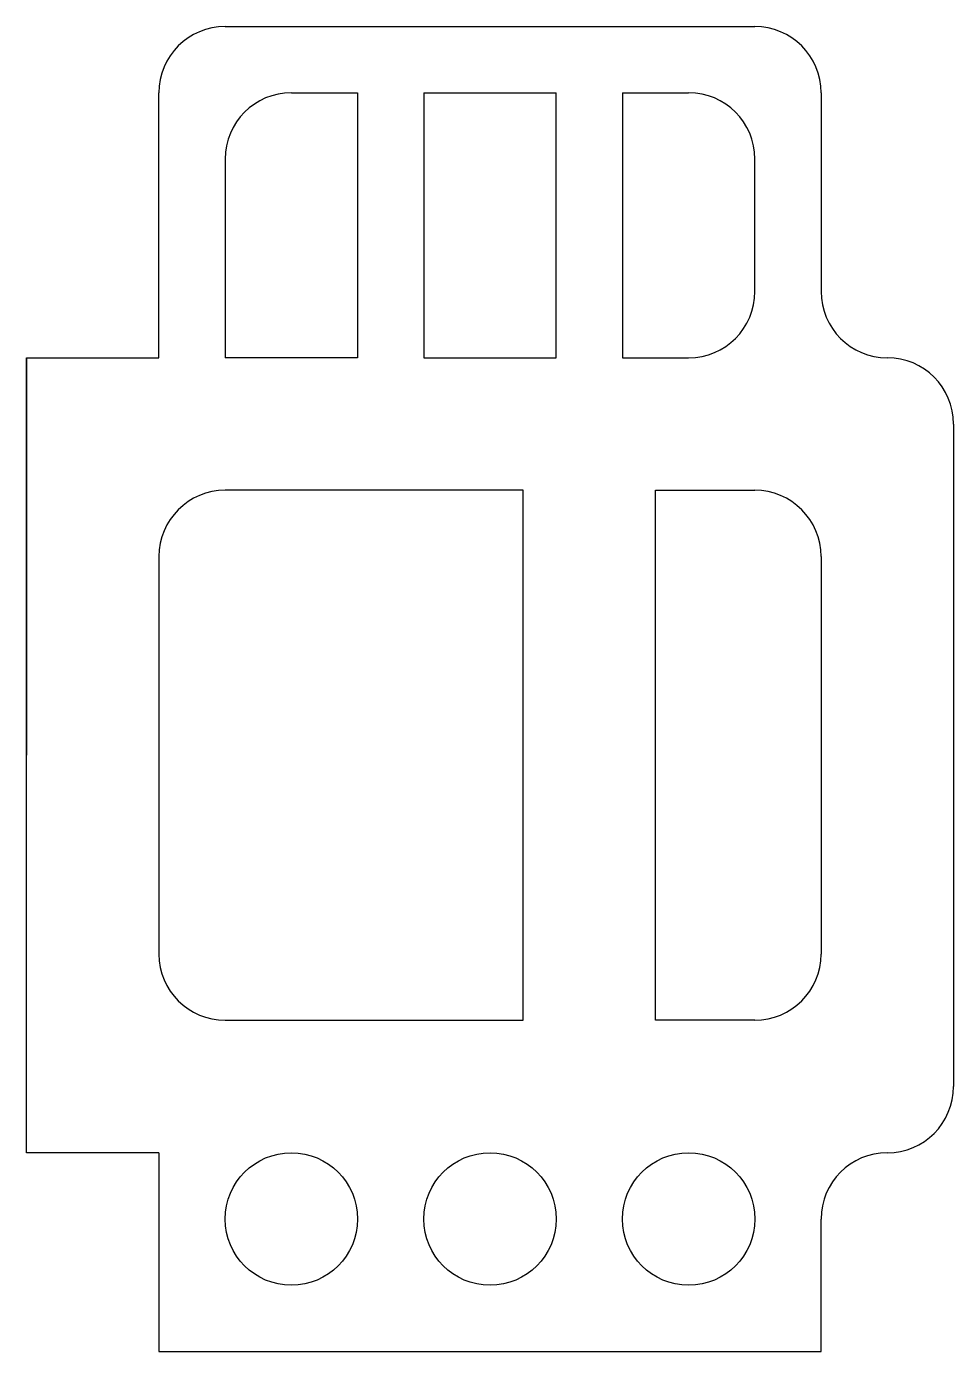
# Model space of a CAD drawing. Header units: millimetres. Extents: x 1861 to 2001, y 2126 to 2326.
import ezdxf

# ---------------------------------------------------------------- set-up
doc = ezdxf.new("R2010")
doc.units = ezdxf.units.MM

msp = doc.modelspace()

# ---------------------------------------------------------------- linework, layer by layer
for p, q in [((1890.58, 2325.61), (1970.58, 2325.61)), ((1880.58, 2275.61), (1880.58, 2315.61)), ((1900.58, 2315.61), (1910.58, 2315.61)), ((1910.58, 2315.61), (1910.58, 2275.61)), ((1920.58, 2315.61), (1940.58, 2315.61)), ((1920.58, 2315.61), (1920.58, 2275.61)), ((1940.58, 2275.61), (1940.58, 2315.61)), ((1950.58, 2315.61), (1960.58, 2315.61)), ((1950.58, 2315.61), (1950.58, 2275.61)), ((1980.58, 2315.61), (1980.58, 2285.61)), ((1890.58, 2305.61), (1890.58, 2275.61)), ((1970.58, 2285.61), (1970.58, 2305.61)), ((1860.58, 2155.61), (1860.58, 2275.61)), ((1860.58, 2275.61), (1880.58, 2275.61)), ((1860.58, 2275.61), (1860.58, 2215.61)), ((1910.58, 2275.61), (1890.58, 2275.61)), ((1920.58, 2275.61), (1940.58, 2275.61)), ((1950.58, 2275.61), (1960.58, 2275.61)), ((1990.58, 2275.61), (1990.58, 2275.61)), ((2000.58, 2265.61), (2000.58, 2165.61)), ((1935.58, 2255.61), (1890.58, 2255.61)), ((1935.58, 2215.61), (1935.58, 2255.61)), ((1955.58, 2215.61), (1955.58, 2255.61)), ((1955.58, 2255.61), (1970.58, 2255.61)), ((1880.58, 2245.61), (1880.58, 2185.61)), ((1980.58, 2245.61), (1980.58, 2185.61)), ((1935.58, 2175.61), (1935.58, 2215.61)), ((1955.58, 2175.61), (1955.58, 2215.61)), ((1890.58, 2175.61), (1935.58, 2175.61)), ((1970.58, 2175.61), (1955.58, 2175.61)), ((1880.58, 2155.61), (1860.58, 2155.61)), ((1880.58, 2155.61), (1880.58, 2125.61)), ((1990.58, 2155.61), (1990.58, 2155.61)), ((1980.58, 2125.61), (1980.58, 2145.61)), ((1880.58, 2125.61), (1980.58, 2125.61))]:
    msp.add_line(p, q)
for centre in [(1900.58, 2145.61), (1930.58, 2145.61), (1960.58, 2145.61)]:
    msp.add_circle(centre, 10)
for centre, start, end in [((1890.58, 2315.61), 90, 180), ((1970.58, 2315.61), 0, 90), ((1900.58, 2305.61), 90, 180), ((1960.58, 2305.61), 0, 90), ((1960.58, 2285.61), 270, 0), ((1990.58, 2285.61), 180, 270), ((1990.58, 2265.61), 0, 90), ((1890.58, 2245.61), 90, 180), ((1970.58, 2245.61), 0, 90), ((1890.58, 2185.61), 180, 270), ((1970.58, 2185.61), 270, 0), ((1990.58, 2165.61), 270, 0), ((1990.58, 2145.61), 90, 180)]:
    msp.add_arc(centre, 10, start, end)

doc.saveas('drawing.dxf')
